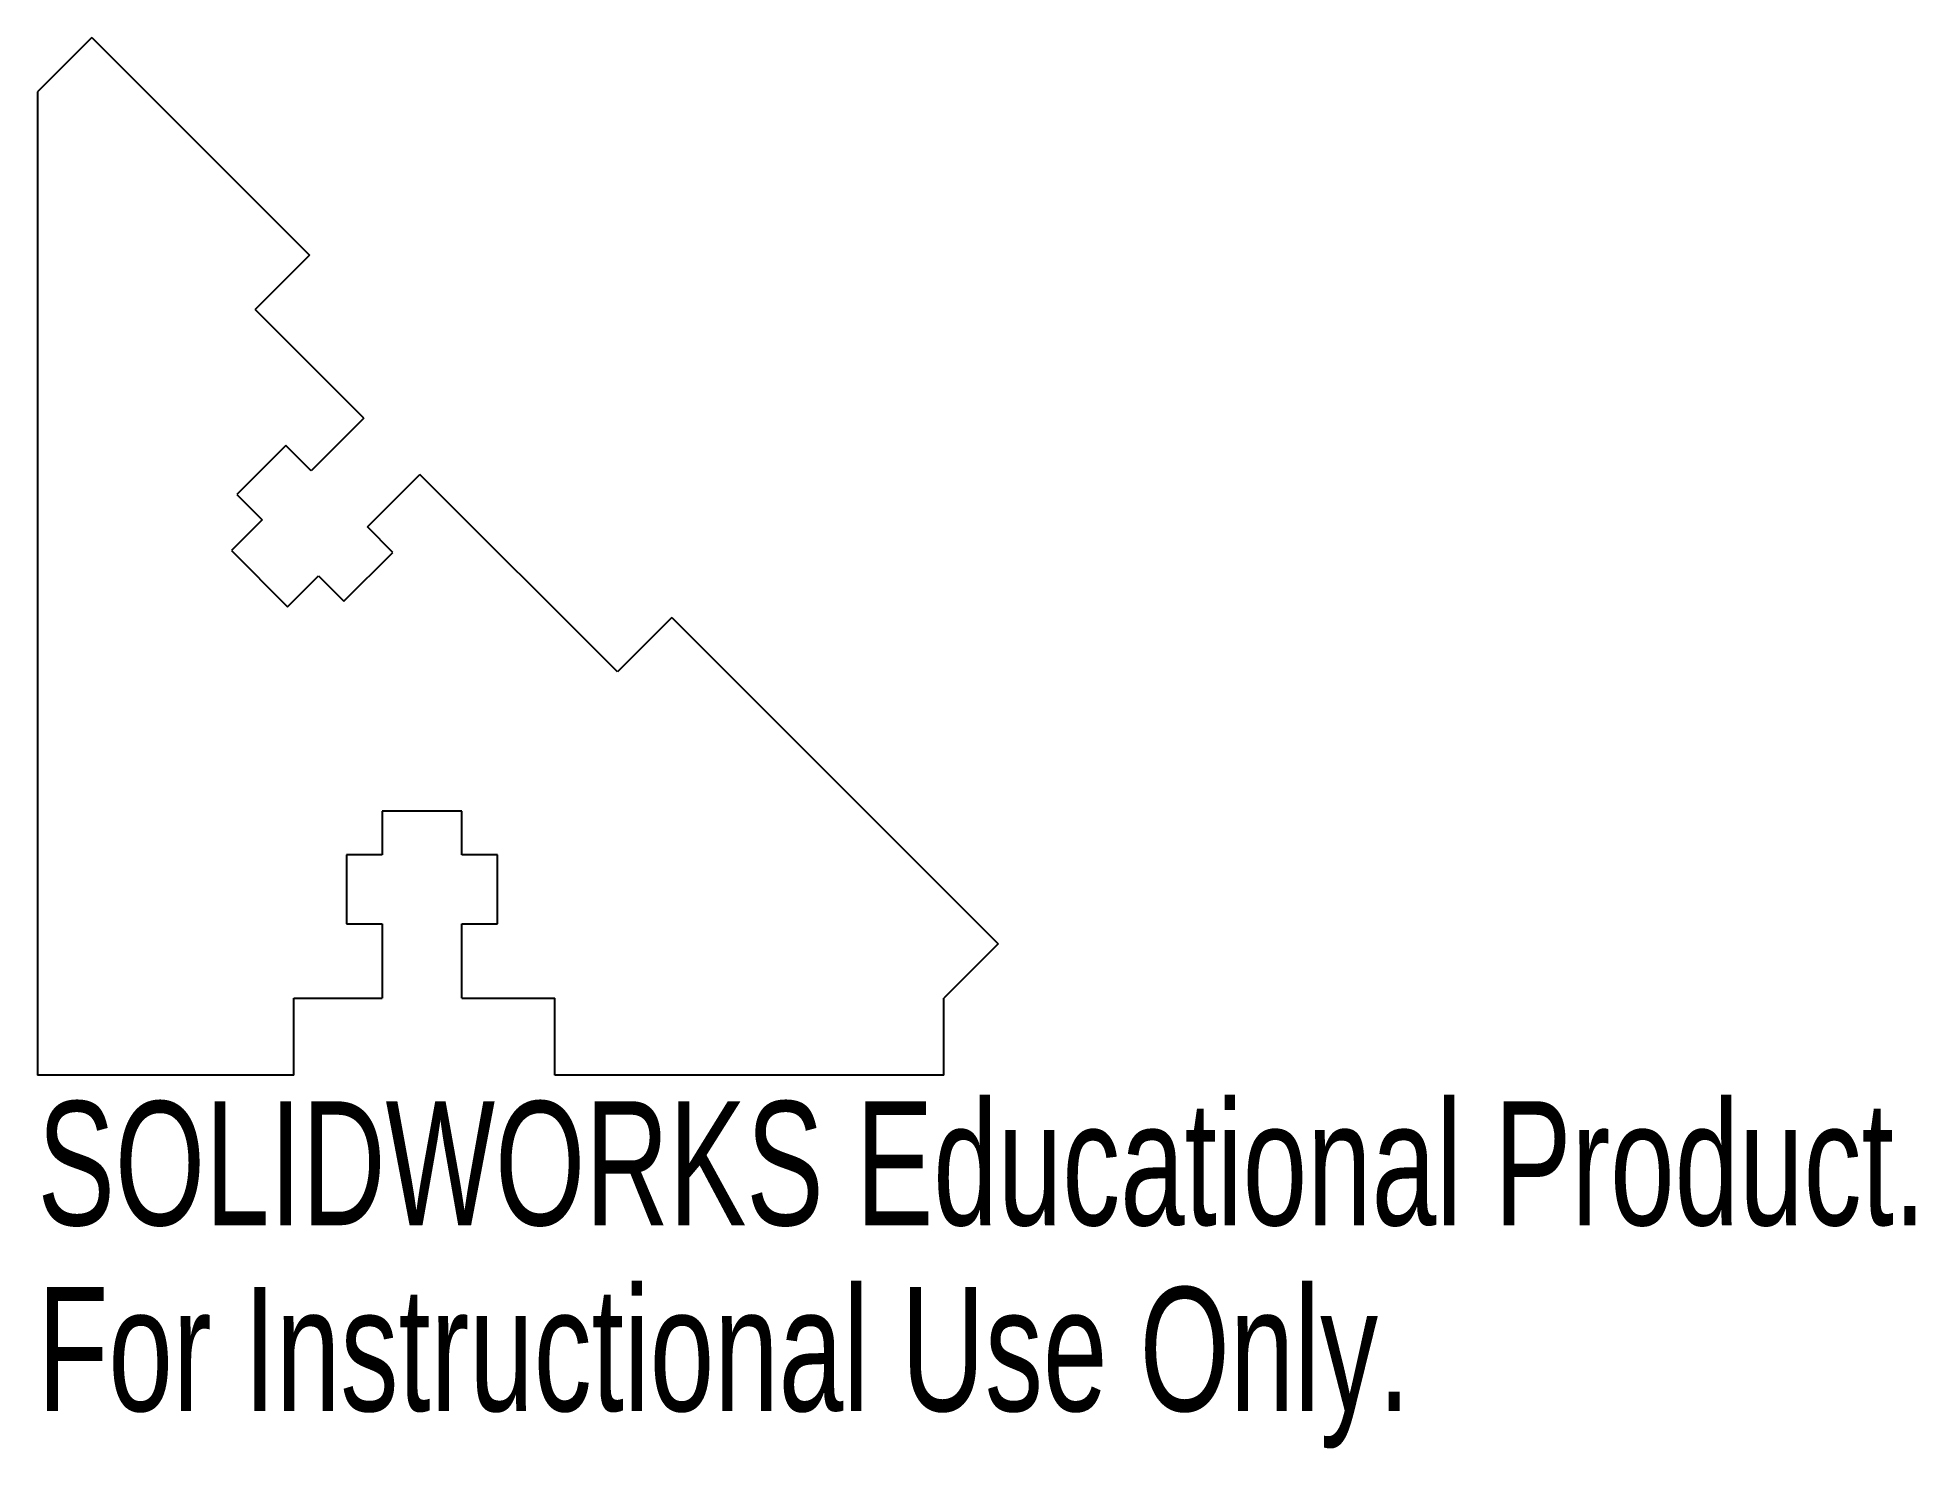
# Model space of a CAD drawing. Header units: millimetres. Extents: x 0 to 73.3, y -17.6 to 37.5.
import ezdxf

# ---------------------------------------------------------------- set-up
doc = ezdxf.new("R2010")
doc.units = ezdxf.units.MM
doc.styles.add('SLDTEXTSTYLE0', font='TXT', dxfattribs={"width": 0.7})

msp = doc.modelspace()

# ---------------------------------------------------------------- linework, layer by layer
at = {"color": 7, "linetype": 'Continuous', "lineweight": 25}
for p, q in [((2.121, 37.477), (0, 35.355)), ((2.121, 37.477), (10.607, 28.991)), ((0, 35.355), (0, -3)), ((10.607, 28.991), (8.485, 26.87)), ((12.728, 22.627), (8.485, 26.87)), ((12.728, 22.627), (10.677, 20.577)), ((9.687, 21.567), (7.778, 19.658)), ((10.677, 20.577), (9.687, 21.567)), ((12.869, 18.385), (14.92, 20.435)), ((22.627, 12.728), (14.92, 20.435)), ((7.778, 19.658), (8.768, 18.668)), ((8.768, 18.668), (7.566, 17.466)), ((13.859, 17.395), (12.869, 18.385)), ((7.566, 17.466), (9.758, 15.274)), ((11.95, 15.486), (13.859, 17.395)), ((9.758, 15.274), (10.96, 16.476)), ((10.96, 16.476), (11.95, 15.486)), ((24.749, 14.849), (22.627, 12.728)), ((24.749, 14.849), (37.477, 2.121)), ((13.45, 7.3), (13.45, 5.6)), ((16.55, 7.3), (13.45, 7.3)), ((16.55, 5.6), (16.55, 7.3)), ((12.05, 5.6), (12.05, 2.9)), ((13.45, 5.6), (12.05, 5.6)), ((17.95, 5.6), (16.55, 5.6)), ((17.95, 2.9), (17.95, 5.6)), ((12.05, 2.9), (13.45, 2.9)), ((13.45, 2.9), (13.45, 0)), ((16.55, 2.9), (17.95, 2.9)), ((16.55, 0), (16.55, 2.9)), ((37.477, 2.121), (35.355, 0)), ((10, -3), (10, 0)), ((10, 0), (13.45, 0)), ((16.55, 0), (20.18, 0)), ((20.18, -3), (20.18, 0)), ((35.355, -3), (35.355, 0)), ((10, -3), (0, -3)), ((35.355, -3), (20.18, -3))]:
    msp.add_line(p, q, dxfattribs=at)

# ---------------------------------------------------------------- texts
at = {"color": 7, "linetype": 'Continuous', "char_height": 4.83362, "attachment_point": 1, "style": 'SLDTEXTSTYLE0'}
for s, insert in [('SOLIDWORKS Educational Product.', (0, -4.02)), ('For Instructional Use Only.', (0, -11.27))]:
    msp.add_mtext(s, dxfattribs=dict(at, insert=insert))

doc.saveas('drawing.dxf')
